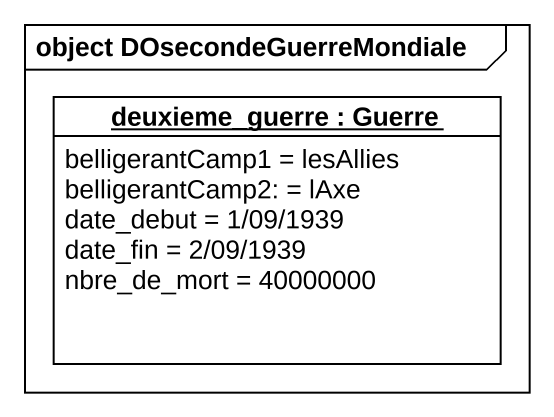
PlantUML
@startuml
mainframe object DOsecondeGuerreMondiale
hide circle
hide empty members
object "deuxieme_guerre : Guerre" as deuxieme_guerre {
  belligerantCamp1 = lesAllies
  belligerantCamp2: = lAxe
  date_debut = 1/09/1939
  date_fin = 2/09/1939
  nbre_de_mort = 40000000
}
@enduml
